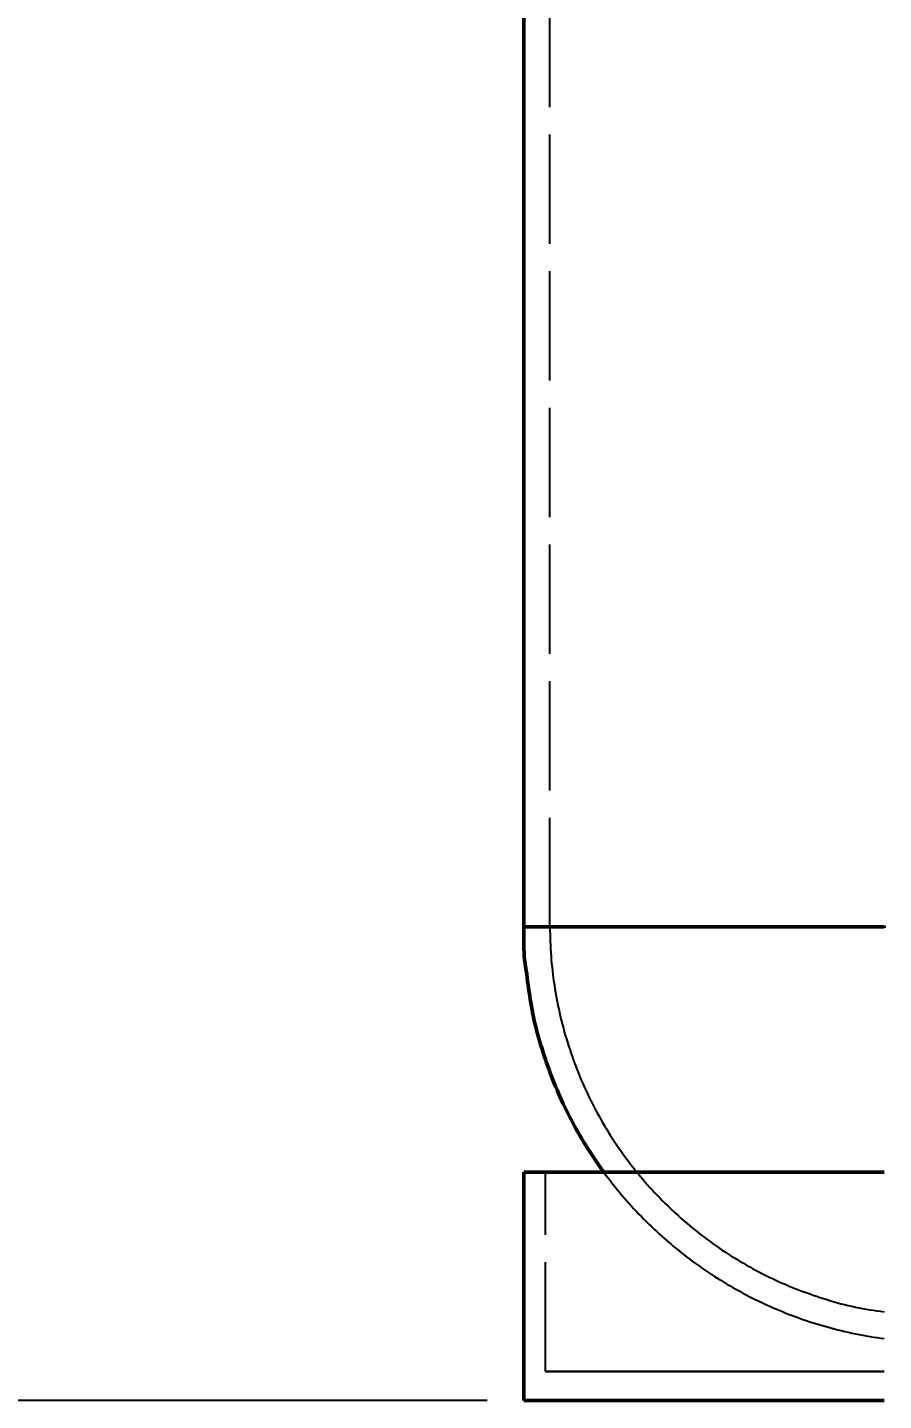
# Model space of a CAD drawing. Header units: millimetres. Extents: x 0 to 420, y 0 to 297.
# Drawn here: x 65.17 to 88.68, y 163 to 200.69 of the extents above; entities that cross this region are included whole.
import ezdxf

# ---------------------------------------------------------------- set-up
doc = ezdxf.new("R2010")
doc.units = ezdxf.units.MM
doc.linetypes.add('ISO02-TRAZOS', pattern=[3.75, 3, -0.75])
for name, color, linetype, lineweight in [('01-VISIBLE', 7, 'CONTINUOUS', 50), ('02-OCULTA', 4, 'ISO02-TRAZOS', 25), ('04-COTA', 3, 'CONTINUOUS', 25)]:
    doc.layers.add(name, color=color, linetype=linetype, lineweight=lineweight)
doc.styles.add('ISO3098', font='isocpeur.ttf')
doc.dimstyles.new('FLAMA-ISO', dxfattribs={"dimtxt": 3.5, "dimasz": 3, "dimexe": 2, "dimexo": 1, "dimgap": 1, "dimtad": 1, "dimdec": 1, "dimtxsty": 'ISO3098', "dimcen": 2.5, "dimclrd": 3, "dimclre": 3, "dimclrt": 3, "dimazin": 3, "dimtfac": 1, "dimtmove": 0, "dimatfit": 3, "dimlwd": 25, "dimlwe": 25})

msp = doc.modelspace()

# ---------------------------------------------------------------- linework, layer by layer
at = {"layer": '01-VISIBLE'}
for p, q in [((78.8, 176), (78.8, 236.32)), ((78.8, 163), (78.8, 169.27))]:
    msp.add_line(p, q, dxfattribs=at)
for points in [[(78.8, 176), (78.9, 176), (79, 176), (79.1, 176), (79.2, 176), (79.3, 176), (79.4, 176), (79.5, 176), (79.6, 176), (79.7, 176), (79.8, 176), (79.9, 176), (80, 176), (80.1, 176), (80.2, 176), (80.3, 176), (80.4, 176), (80.5, 176), (80.6, 176), (80.7, 176), (80.8, 176), (80.9, 176), (81, 176), (81.1, 176), (81.2, 176), (81.3, 176), (81.4, 176), (81.5, 176), (81.6, 176), (81.7, 176), (81.8, 176), (81.9, 176), (82, 176), (82.1, 176), (82.2, 176), (82.3, 176), (82.4, 176), (82.5, 176), (82.6, 176), (82.7, 176), (82.8, 176), (82.9, 176), (83, 176), (83.1, 176), (83.2, 176), (83.3, 176), (83.4, 176), (83.5, 176), (83.6, 176), (83.7, 176), (83.8, 176), (83.9, 176), (84, 176), (84.1, 176), (84.2, 176), (84.3, 176), (84.4, 176), (84.5, 176), (84.6, 176), (84.7, 176), (84.8, 176), (84.9, 176), (85, 176), (85.1, 176), (85.2, 176), (85.3, 176), (85.4, 176), (85.5, 176), (85.6, 176), (85.7, 176), (85.8, 176), (85.9, 176), (86, 176), (86.1, 176), (86.2, 176), (86.3, 176), (86.4, 176), (86.5, 176), (86.6, 176), (86.7, 176), (86.8, 176), (86.9, 176), (87, 176), (87.1, 176), (87.2, 176), (87.3, 176), (87.4, 176), (87.5, 176), (87.6, 176), (87.7, 176), (87.8, 176), (87.9, 176), (88, 176), (88.1, 176), (88.2, 176), (88.3, 176), (88.4, 176), (88.5, 176), (88.6, 176), (88.7, 176)], [(78.8, 176), (78.8, 175.9), (78.8, 175.8), (78.801, 175.7), (78.802, 175.6), (78.803, 175.5), (78.805, 175.4), (78.808, 175.3), (78.813, 175.2), (78.821, 175.101), (78.835, 175.002), (78.852, 174.903), (78.867, 174.804), (78.881, 174.705), (78.894, 174.606), (78.908, 174.507), (78.922, 174.408), (78.935, 174.309), (78.95, 174.21), (78.964, 174.111), (78.979, 174.012), (78.995, 173.913), (79.012, 173.815), (79.03, 173.716), (79.049, 173.618), (79.069, 173.52), (79.091, 173.423), (79.114, 173.325), (79.138, 173.228), (79.163, 173.131), (79.189, 173.035), (79.216, 172.939), (79.244, 172.843), (79.273, 172.747), (79.303, 172.652), (79.333, 172.556), (79.365, 172.461), (79.396, 172.366), (79.429, 172.272), (79.462, 172.177), (79.496, 172.083), (79.53, 171.989), (79.565, 171.896), (79.601, 171.803), (79.638, 171.71), (79.676, 171.617), (79.715, 171.525), (79.754, 171.433), (79.795, 171.342), (79.836, 171.25), (79.878, 171.16), (79.921, 171.069), (79.965, 170.979), (80.009, 170.89), (80.055, 170.801), (80.101, 170.712), (80.147, 170.624), (80.195, 170.536), (80.243, 170.448), (80.293, 170.361), (80.342, 170.274), (80.393, 170.188), (80.444, 170.102), (80.497, 170.017), (80.549, 169.932), (80.603, 169.848), (80.657, 169.764), (80.712, 169.68), (80.768, 169.597), (80.825, 169.515), (80.882, 169.433), (80.94, 169.351), (80.998, 169.27)], [(78.8, 169.27), (78.9, 169.27), (79, 169.27), (79.1, 169.27), (79.2, 169.27), (79.3, 169.27), (79.4, 169.27), (79.5, 169.27), (79.6, 169.27), (79.7, 169.27), (79.8, 169.27), (79.9, 169.27), (80, 169.27), (80.1, 169.27), (80.2, 169.27), (80.3, 169.27), (80.4, 169.27), (80.5, 169.27), (80.6, 169.27), (80.7, 169.27), (80.8, 169.27), (80.9, 169.27), (81, 169.27), (81.1, 169.27), (81.2, 169.27), (81.3, 169.27), (81.4, 169.27), (81.5, 169.27), (81.6, 169.27), (81.7, 169.27), (81.8, 169.27), (81.9, 169.27), (82, 169.27), (82.1, 169.27), (82.2, 169.27), (82.3, 169.27), (82.4, 169.27), (82.5, 169.27), (82.6, 169.27), (82.7, 169.27), (82.8, 169.27), (82.9, 169.27), (83, 169.27), (83.1, 169.27), (83.2, 169.27), (83.3, 169.27), (83.4, 169.27), (83.5, 169.27), (83.6, 169.27), (83.7, 169.27), (83.8, 169.27), (83.9, 169.27), (84, 169.27), (84.1, 169.27), (84.2, 169.27), (84.3, 169.27), (84.4, 169.27), (84.5, 169.27), (84.6, 169.27), (84.7, 169.27), (84.8, 169.27), (84.9, 169.27), (85, 169.27), (85.1, 169.27), (85.2, 169.27), (85.3, 169.27), (85.4, 169.27), (85.5, 169.27), (85.6, 169.27), (85.7, 169.27), (85.8, 169.27), (85.9, 169.27), (86, 169.27), (86.1, 169.27), (86.2, 169.27), (86.3, 169.27), (86.4, 169.27), (86.5, 169.27), (86.6, 169.27), (86.7, 169.27), (86.8, 169.27), (86.9, 169.27), (87, 169.27), (87.1, 169.27), (87.2, 169.27), (87.3, 169.27), (87.4, 169.27), (87.5, 169.27), (87.6, 169.27), (87.7, 169.27), (87.8, 169.27), (87.9, 169.27), (88, 169.27), (88.1, 169.27), (88.2, 169.27), (88.3, 169.27), (88.4, 169.27), (88.5, 169.27), (88.6, 169.27), (88.7, 169.27)], [(78.8, 163), (78.9, 163), (79, 163), (79.1, 163), (79.2, 163), (79.3, 163), (79.4, 163), (79.5, 163), (79.6, 163), (79.7, 163), (79.8, 163), (79.9, 163), (80, 163), (80.1, 163), (80.2, 163), (80.3, 163), (80.4, 163), (80.5, 163), (80.6, 163), (80.7, 163), (80.8, 163), (80.9, 163), (81, 163), (81.1, 163), (81.2, 163), (81.3, 163), (81.4, 163), (81.5, 163), (81.6, 163), (81.7, 163), (81.8, 163), (81.9, 163), (82, 163), (82.1, 163), (82.2, 163), (82.3, 163), (82.4, 163), (82.5, 163), (82.6, 163), (82.7, 163), (82.8, 163), (82.9, 163), (83, 163), (83.1, 163), (83.2, 163), (83.3, 163), (83.4, 163), (83.5, 163), (83.6, 163), (83.7, 163), (83.8, 163), (83.9, 163), (84, 163), (84.1, 163), (84.2, 163), (84.3, 163), (84.4, 163), (84.5, 163), (84.6, 163), (84.7, 163), (84.8, 163), (84.9, 163), (85, 163), (85.1, 163), (85.2, 163), (85.3, 163), (85.4, 163), (85.5, 163), (85.6, 163), (85.7, 163), (85.8, 163), (85.9, 163), (86, 163), (86.1, 163), (86.2, 163), (86.3, 163), (86.4, 163), (86.5, 163), (86.6, 163), (86.7, 163), (86.8, 163), (86.9, 163), (87, 163), (87.1, 163), (87.2, 163), (87.3, 163), (87.4, 163), (87.5, 163), (87.6, 163), (87.7, 163), (87.8, 163), (87.9, 163), (88, 163), (88.1, 163), (88.2, 163), (88.3, 163), (88.4, 163), (88.5, 163), (88.6, 163), (88.7, 163)]]:
    msp.add_lwpolyline(points, dxfattribs=at)
at = {"layer": '02-OCULTA'}
for p, q in [((79.52, 176), (79.52, 236.32)), ((79.4, 163.8), (79.4, 169.27))]:
    msp.add_line(p, q, dxfattribs=at)
for points in [[(88.7, 176), (88.6, 176), (88.5, 176), (88.4, 176), (88.3, 176), (88.2, 176), (88.1, 176), (88, 176), (87.9, 176), (87.8, 176), (87.7, 176), (87.6, 176), (87.5, 176), (87.4, 176), (87.3, 176), (87.2, 176), (87.1, 176), (87, 176), (86.9, 176), (86.8, 176), (86.7, 176), (86.6, 176), (86.5, 176), (86.4, 176), (86.3, 176), (86.2, 176), (86.1, 176), (86, 176), (85.9, 176), (85.8, 176), (85.7, 176), (85.6, 176), (85.5, 176), (85.4, 176), (85.3, 176), (85.2, 176), (85.1, 176), (85, 176), (84.9, 176), (84.8, 176), (84.7, 176), (84.6, 176), (84.5, 176), (84.4, 176), (84.3, 176), (84.2, 176), (84.1, 176), (84, 176), (83.9, 176), (83.8, 176), (83.7, 176), (83.6, 176), (83.5, 176), (83.4, 176), (83.3, 176), (83.2, 176), (83.1, 176), (83, 176), (82.9, 176), (82.8, 176), (82.7, 176), (82.6, 176), (82.5, 176), (82.4, 176), (82.3, 176), (82.2, 176), (82.1, 176), (82, 176), (81.9, 176), (81.8, 176), (81.7, 176), (81.6, 176), (81.5, 176), (81.4, 176), (81.3, 176), (81.2, 176), (81.1, 176), (81, 176), (80.9, 176), (80.8, 176), (80.7, 176), (80.6, 176), (80.5, 176), (80.4, 176), (80.3, 176), (80.2, 176), (80.1, 176), (80, 176), (79.9, 176), (79.8, 176), (79.7, 176), (79.6, 176), (79.5, 176), (79.4, 176), (79.3, 176), (79.2, 176), (79.1, 176), (79, 176), (78.9, 176), (78.8, 176)], [(88.746, 176), (88.646, 176), (88.545, 176), (88.445, 176), (88.345, 176), (88.245, 176), (88.144, 176), (88.044, 176), (87.944, 176), (87.843, 176), (87.743, 176), (87.643, 176), (87.543, 176), (87.442, 176), (87.342, 176), (87.242, 176), (87.141, 176), (87.041, 176), (86.941, 176), (86.841, 176), (86.74, 176), (86.64, 176), (86.54, 176), (86.439, 176), (86.339, 176), (86.239, 176), (86.139, 176), (86.038, 176), (85.938, 176), (85.838, 176), (85.737, 176), (85.637, 176), (85.537, 176), (85.437, 176), (85.336, 176), (85.236, 176), (85.136, 176), (85.035, 176), (84.935, 176), (84.835, 176), (84.735, 176), (84.634, 176), (84.534, 176), (84.434, 176), (84.334, 176), (84.233, 176), (84.133, 176), (84.033, 176), (83.932, 176), (83.832, 176), (83.732, 176), (83.632, 176), (83.531, 176), (83.431, 176), (83.331, 176), (83.23, 176), (83.13, 176), (83.03, 176), (82.93, 176), (82.829, 176), (82.729, 176), (82.629, 176), (82.528, 176), (82.428, 176), (82.328, 176), (82.228, 176), (82.127, 176), (82.027, 176), (81.927, 176), (81.826, 176), (81.726, 176), (81.626, 176), (81.526, 176), (81.425, 176), (81.325, 176), (81.225, 176), (81.125, 176), (81.024, 176), (80.924, 176), (80.824, 176), (80.723, 176), (80.623, 176), (80.523, 176), (80.423, 176), (80.322, 176), (80.222, 176), (80.122, 176), (80.021, 176), (79.921, 176), (79.821, 176), (79.721, 176), (79.62, 176), (79.52, 176)], [(79.52, 176), (79.62, 176), (79.721, 176), (79.821, 176), (79.921, 176), (80.021, 176), (80.122, 176), (80.222, 176), (80.322, 176), (80.423, 176), (80.523, 176), (80.623, 176), (80.723, 176), (80.824, 176), (80.924, 176), (81.024, 176), (81.125, 176), (81.225, 176), (81.325, 176), (81.425, 176), (81.526, 176), (81.626, 176), (81.726, 176), (81.826, 176), (81.927, 176), (82.027, 176), (82.127, 176), (82.228, 176), (82.328, 176), (82.428, 176), (82.528, 176), (82.629, 176), (82.729, 176), (82.829, 176), (82.93, 176), (83.03, 176), (83.13, 176), (83.23, 176), (83.331, 176), (83.431, 176), (83.531, 176), (83.632, 176), (83.732, 176), (83.832, 176), (83.932, 176), (84.033, 176), (84.133, 176), (84.233, 176), (84.334, 176), (84.434, 176), (84.534, 176), (84.634, 176), (84.735, 176), (84.835, 176), (84.935, 176), (85.035, 176), (85.136, 176), (85.236, 176), (85.336, 176), (85.437, 176), (85.537, 176), (85.637, 176), (85.737, 176), (85.838, 176), (85.938, 176), (86.038, 176), (86.139, 176), (86.239, 176), (86.339, 176), (86.439, 176), (86.54, 176), (86.64, 176), (86.74, 176), (86.841, 176), (86.941, 176), (87.041, 176), (87.141, 176), (87.242, 176), (87.342, 176), (87.442, 176), (87.543, 176), (87.643, 176), (87.743, 176), (87.843, 176), (87.944, 176), (88.044, 176), (88.144, 176), (88.245, 176), (88.345, 176), (88.445, 176), (88.545, 176), (88.646, 176), (88.746, 176)], [(79.52, 176), (79.52, 175.9), (79.522, 175.799), (79.524, 175.699), (79.528, 175.598), (79.532, 175.498), (79.537, 175.398), (79.543, 175.297), (79.55, 175.197), (79.558, 175.097), (79.567, 174.997), (79.577, 174.897), (79.588, 174.797), (79.6, 174.697), (79.613, 174.598), (79.626, 174.498), (79.641, 174.399), (79.656, 174.3), (79.673, 174.2), (79.69, 174.102), (79.708, 174.003), (79.728, 173.904), (79.748, 173.806), (79.769, 173.708), (79.791, 173.61), (79.814, 173.512), (79.838, 173.414), (79.863, 173.317), (79.888, 173.22), (79.915, 173.123), (79.942, 173.026), (79.971, 172.93), (80, 172.834), (80.03, 172.738), (80.062, 172.642), (80.094, 172.547), (80.127, 172.452), (80.16, 172.358), (80.195, 172.263), (80.231, 172.169), (80.267, 172.076), (80.304, 171.983), (80.343, 171.89), (80.382, 171.797), (80.422, 171.705), (80.463, 171.613), (80.504, 171.522), (80.547, 171.431), (80.59, 171.34), (80.635, 171.25), (80.68, 171.16), (80.726, 171.071), (80.772, 170.982), (80.82, 170.894), (80.868, 170.806), (80.918, 170.718), (80.968, 170.631), (81.019, 170.544), (81.07, 170.458), (81.123, 170.373), (81.176, 170.287), (81.23, 170.203), (81.285, 170.119), (81.341, 170.035), (81.398, 169.952), (81.455, 169.869), (81.513, 169.787), (81.572, 169.706), (81.631, 169.625), (81.692, 169.545), (81.753, 169.465), (81.815, 169.386), (81.877, 169.307), (81.941, 169.229), (82.005, 169.152), (82.069, 169.075), (82.135, 168.999), (82.201, 168.923), (82.268, 168.849), (82.336, 168.774), (82.404, 168.701), (82.473, 168.628), (82.543, 168.555), (82.613, 168.483), (82.684, 168.412), (82.756, 168.342), (82.828, 168.272), (82.901, 168.203), (82.975, 168.135), (83.049, 168.067), (83.124, 168.001), (83.2, 167.934), (83.276, 167.869), (83.353, 167.804), (83.43, 167.74), (83.508, 167.677), (83.587, 167.614), (83.666, 167.552), (83.746, 167.491), (83.826, 167.431), (83.907, 167.371), (83.988, 167.312), (84.07, 167.254), (84.153, 167.197), (84.236, 167.141), (84.319, 167.085), (84.404, 167.03), (84.488, 166.976), (84.573, 166.923), (84.659, 166.87), (84.745, 166.819), (84.832, 166.768), (84.919, 166.717), (85.006, 166.668), (85.094, 166.62), (85.183, 166.572), (85.272, 166.525), (85.361, 166.479), (85.451, 166.434), (85.541, 166.39), (85.631, 166.346), (85.722, 166.304), (85.814, 166.262), (85.906, 166.221), (85.998, 166.181), (86.09, 166.142), (86.184, 166.104), (86.277, 166.067), (86.371, 166.031), (86.465, 165.996), (86.559, 165.962), (86.654, 165.928), (86.749, 165.895), (86.844, 165.863), (86.939, 165.831), (87.035, 165.801), (87.131, 165.77), (87.227, 165.741), (87.323, 165.713), (87.42, 165.685), (87.517, 165.659), (87.614, 165.634), (87.712, 165.61), (87.809, 165.587), (87.908, 165.566), (88.006, 165.546), (88.105, 165.528), (88.204, 165.51), (88.303, 165.494), (88.402, 165.478), (88.502, 165.464), (88.601, 165.449), (88.7, 165.435)], [(88.7, 169.27), (88.6, 169.27), (88.5, 169.27), (88.4, 169.27), (88.3, 169.27), (88.2, 169.27), (88.1, 169.27), (88, 169.27), (87.9, 169.27), (87.8, 169.27), (87.7, 169.27), (87.6, 169.27), (87.5, 169.27), (87.4, 169.27), (87.3, 169.27), (87.2, 169.27), (87.1, 169.27), (87, 169.27), (86.9, 169.27), (86.8, 169.27), (86.7, 169.27), (86.6, 169.27), (86.5, 169.27), (86.4, 169.27), (86.3, 169.27), (86.2, 169.27), (86.1, 169.27), (86, 169.27), (85.9, 169.27), (85.8, 169.27), (85.7, 169.27), (85.6, 169.27), (85.5, 169.27), (85.4, 169.27), (85.3, 169.27), (85.2, 169.27), (85.1, 169.27), (85, 169.27), (84.9, 169.27), (84.8, 169.27), (84.7, 169.27), (84.6, 169.27), (84.5, 169.27), (84.4, 169.27), (84.3, 169.27), (84.2, 169.27), (84.1, 169.27), (84, 169.27), (83.9, 169.27), (83.8, 169.27), (83.7, 169.27), (83.6, 169.27), (83.5, 169.27), (83.4, 169.27), (83.3, 169.27), (83.2, 169.27), (83.1, 169.27), (83, 169.27), (82.9, 169.27), (82.8, 169.27), (82.7, 169.27), (82.6, 169.27), (82.5, 169.27), (82.4, 169.27), (82.3, 169.27), (82.2, 169.27), (82.1, 169.27), (82, 169.27), (81.9, 169.27), (81.8, 169.27), (81.7, 169.27), (81.6, 169.27), (81.5, 169.27), (81.4, 169.27), (81.3, 169.27), (81.2, 169.27), (81.1, 169.27), (81, 169.27), (80.9, 169.27), (80.8, 169.27), (80.7, 169.27), (80.6, 169.27), (80.5, 169.27), (80.4, 169.27), (80.3, 169.27), (80.2, 169.27), (80.1, 169.27), (80, 169.27), (79.9, 169.27), (79.8, 169.27), (79.7, 169.27), (79.6, 169.27), (79.5, 169.27), (79.4, 169.27), (79.3, 169.27), (79.2, 169.27), (79.1, 169.27), (79, 169.27), (78.9, 169.27), (78.8, 169.27)], [(88.7, 169.27), (88.6, 169.27), (88.5, 169.27), (88.4, 169.27), (88.3, 169.27), (88.2, 169.27), (88.1, 169.27), (88, 169.27), (87.9, 169.27), (87.8, 169.27), (87.7, 169.27), (87.6, 169.27), (87.5, 169.27), (87.4, 169.27), (87.3, 169.27), (87.2, 169.27), (87.1, 169.27), (87, 169.27), (86.9, 169.27), (86.8, 169.27), (86.7, 169.27), (86.6, 169.27), (86.5, 169.27), (86.4, 169.27), (86.3, 169.27), (86.2, 169.27), (86.1, 169.27), (86, 169.27), (85.9, 169.27), (85.8, 169.27), (85.7, 169.27), (85.6, 169.27), (85.5, 169.27), (85.4, 169.27), (85.3, 169.27), (85.2, 169.27), (85.1, 169.27), (85, 169.27), (84.9, 169.27), (84.8, 169.27), (84.7, 169.27), (84.6, 169.27), (84.5, 169.27), (84.4, 169.27), (84.3, 169.27), (84.2, 169.27), (84.1, 169.27), (84, 169.27), (83.9, 169.27), (83.8, 169.27), (83.7, 169.27), (83.6, 169.27), (83.5, 169.27), (83.4, 169.27), (83.3, 169.27), (83.2, 169.27), (83.1, 169.27), (83, 169.27), (82.9, 169.27), (82.8, 169.27), (82.7, 169.27), (82.6, 169.27), (82.5, 169.27), (82.4, 169.27), (82.3, 169.27), (82.2, 169.27), (82.1, 169.27), (82, 169.27), (81.9, 169.27), (81.8, 169.27), (81.7, 169.27), (81.6, 169.27), (81.5, 169.27), (81.4, 169.27), (81.3, 169.27), (81.2, 169.27), (81.1, 169.27), (81, 169.27), (80.9, 169.27), (80.8, 169.27), (80.7, 169.27), (80.6, 169.27), (80.5, 169.27), (80.4, 169.27), (80.3, 169.27), (80.2, 169.27), (80.1, 169.27), (80, 169.27), (79.9, 169.27), (79.8, 169.27), (79.7, 169.27), (79.6, 169.27), (79.5, 169.27), (79.4, 169.27)], [(79.4, 169.27), (79.5, 169.27), (79.6, 169.27), (79.7, 169.27), (79.8, 169.27), (79.9, 169.27), (80, 169.27), (80.1, 169.27), (80.2, 169.27), (80.3, 169.27), (80.4, 169.27), (80.5, 169.27), (80.6, 169.27), (80.7, 169.27), (80.8, 169.27), (80.9, 169.27), (81, 169.27), (81.1, 169.27), (81.2, 169.27), (81.3, 169.27), (81.4, 169.27), (81.5, 169.27), (81.6, 169.27), (81.7, 169.27), (81.8, 169.27), (81.9, 169.27), (82, 169.27), (82.1, 169.27), (82.2, 169.27), (82.3, 169.27), (82.4, 169.27), (82.5, 169.27), (82.6, 169.27), (82.7, 169.27), (82.8, 169.27), (82.9, 169.27), (83, 169.27), (83.1, 169.27), (83.2, 169.27), (83.3, 169.27), (83.4, 169.27), (83.5, 169.27), (83.6, 169.27), (83.7, 169.27), (83.8, 169.27), (83.9, 169.27), (84, 169.27), (84.1, 169.27), (84.2, 169.27), (84.3, 169.27), (84.4, 169.27), (84.5, 169.27), (84.6, 169.27), (84.7, 169.27), (84.8, 169.27), (84.9, 169.27), (85, 169.27), (85.1, 169.27), (85.2, 169.27), (85.3, 169.27), (85.4, 169.27), (85.5, 169.27), (85.6, 169.27), (85.7, 169.27), (85.8, 169.27), (85.9, 169.27), (86, 169.27), (86.1, 169.27), (86.2, 169.27), (86.3, 169.27), (86.4, 169.27), (86.5, 169.27), (86.6, 169.27), (86.7, 169.27), (86.8, 169.27), (86.9, 169.27), (87, 169.27), (87.1, 169.27), (87.2, 169.27), (87.3, 169.27), (87.4, 169.27), (87.5, 169.27), (87.6, 169.27), (87.7, 169.27), (87.8, 169.27), (87.9, 169.27), (88, 169.27), (88.1, 169.27), (88.2, 169.27), (88.3, 169.27), (88.4, 169.27), (88.5, 169.27), (88.6, 169.27), (88.7, 169.27)], [(80.998, 169.27), (81.058, 169.19), (81.118, 169.11), (81.179, 169.03), (81.24, 168.951), (81.303, 168.873), (81.366, 168.795), (81.429, 168.718), (81.493, 168.641), (81.558, 168.565), (81.624, 168.489), (81.69, 168.414), (81.757, 168.34), (81.825, 168.266), (81.893, 168.193), (81.962, 168.12), (82.031, 168.048), (82.101, 167.977), (82.172, 167.906), (82.244, 167.836), (82.315, 167.766), (82.388, 167.698), (82.461, 167.629), (82.535, 167.562), (82.609, 167.495), (82.684, 167.428), (82.76, 167.363), (82.836, 167.298), (82.913, 167.233), (82.99, 167.17), (83.068, 167.107), (83.146, 167.045), (83.225, 166.983), (83.304, 166.922), (83.384, 166.862), (83.465, 166.803), (83.546, 166.744), (83.627, 166.686), (83.709, 166.628), (83.792, 166.572), (83.875, 166.516), (83.958, 166.461), (84.042, 166.406), (84.127, 166.353), (84.212, 166.3), (84.297, 166.247), (84.383, 166.196), (84.469, 166.145), (84.556, 166.095), (84.643, 166.046), (84.731, 165.998), (84.819, 165.95), (84.907, 165.903), (84.996, 165.857), (85.085, 165.812), (85.175, 165.767), (85.265, 165.724), (85.355, 165.681), (85.446, 165.639), (85.537, 165.597), (85.629, 165.557), (85.721, 165.517), (85.813, 165.478), (85.905, 165.44), (85.998, 165.403), (86.091, 165.366), (86.185, 165.331), (86.279, 165.296), (86.373, 165.262), (86.467, 165.229), (86.562, 165.196), (86.657, 165.165), (86.752, 165.134), (86.848, 165.104), (86.944, 165.075), (87.04, 165.047), (87.136, 165.02), (87.232, 164.993), (87.329, 164.968), (87.426, 164.943), (87.523, 164.919), (87.621, 164.896), (87.718, 164.874), (87.816, 164.852), (87.914, 164.832), (88.012, 164.812), (88.11, 164.793), (88.209, 164.775), (88.307, 164.758), (88.406, 164.742), (88.505, 164.727), (88.604, 164.712), (88.703, 164.699)], [(88.7, 163.8), (88.6, 163.8), (88.5, 163.8), (88.4, 163.8), (88.3, 163.8), (88.2, 163.8), (88.1, 163.8), (88, 163.8), (87.9, 163.8), (87.8, 163.8), (87.7, 163.8), (87.6, 163.8), (87.5, 163.8), (87.4, 163.8), (87.3, 163.8), (87.2, 163.8), (87.1, 163.8), (87, 163.8), (86.9, 163.8), (86.8, 163.8), (86.7, 163.8), (86.6, 163.8), (86.5, 163.8), (86.4, 163.8), (86.3, 163.8), (86.2, 163.8), (86.1, 163.8), (86, 163.8), (85.9, 163.8), (85.8, 163.8), (85.7, 163.8), (85.6, 163.8), (85.5, 163.8), (85.4, 163.8), (85.3, 163.8), (85.2, 163.8), (85.1, 163.8), (85, 163.8), (84.9, 163.8), (84.8, 163.8), (84.7, 163.8), (84.6, 163.8), (84.5, 163.8), (84.4, 163.8), (84.3, 163.8), (84.2, 163.8), (84.1, 163.8), (84, 163.8), (83.9, 163.8), (83.8, 163.8), (83.7, 163.8), (83.6, 163.8), (83.5, 163.8), (83.4, 163.8), (83.3, 163.8), (83.2, 163.8), (83.1, 163.8), (83, 163.8), (82.9, 163.8), (82.8, 163.8), (82.7, 163.8), (82.6, 163.8), (82.5, 163.8), (82.4, 163.8), (82.3, 163.8), (82.2, 163.8), (82.1, 163.8), (82, 163.8), (81.9, 163.8), (81.8, 163.8), (81.7, 163.8), (81.6, 163.8), (81.5, 163.8), (81.4, 163.8), (81.3, 163.8), (81.2, 163.8), (81.1, 163.8), (81, 163.8), (80.9, 163.8), (80.8, 163.8), (80.7, 163.8), (80.6, 163.8), (80.5, 163.8), (80.4, 163.8), (80.3, 163.8), (80.2, 163.8), (80.1, 163.8), (80, 163.8), (79.9, 163.8), (79.8, 163.8), (79.7, 163.8), (79.6, 163.8), (79.5, 163.8), (79.4, 163.8)], [(79.4, 163.8), (79.5, 163.8), (79.6, 163.8), (79.7, 163.8), (79.8, 163.8), (79.9, 163.8), (80, 163.8), (80.1, 163.8), (80.2, 163.8), (80.3, 163.8), (80.4, 163.8), (80.5, 163.8), (80.6, 163.8), (80.7, 163.8), (80.8, 163.8), (80.9, 163.8), (81, 163.8), (81.1, 163.8), (81.2, 163.8), (81.3, 163.8), (81.4, 163.8), (81.5, 163.8), (81.6, 163.8), (81.7, 163.8), (81.8, 163.8), (81.9, 163.8), (82, 163.8), (82.1, 163.8), (82.2, 163.8), (82.3, 163.8), (82.4, 163.8), (82.5, 163.8), (82.6, 163.8), (82.7, 163.8), (82.8, 163.8), (82.9, 163.8), (83, 163.8), (83.1, 163.8), (83.2, 163.8), (83.3, 163.8), (83.4, 163.8), (83.5, 163.8), (83.6, 163.8), (83.7, 163.8), (83.8, 163.8), (83.9, 163.8), (84, 163.8), (84.1, 163.8), (84.2, 163.8), (84.3, 163.8), (84.4, 163.8), (84.5, 163.8), (84.6, 163.8), (84.7, 163.8), (84.8, 163.8), (84.9, 163.8), (85, 163.8), (85.1, 163.8), (85.2, 163.8), (85.3, 163.8), (85.4, 163.8), (85.5, 163.8), (85.6, 163.8), (85.7, 163.8), (85.8, 163.8), (85.9, 163.8), (86, 163.8), (86.1, 163.8), (86.2, 163.8), (86.3, 163.8), (86.4, 163.8), (86.5, 163.8), (86.6, 163.8), (86.7, 163.8), (86.8, 163.8), (86.9, 163.8), (87, 163.8), (87.1, 163.8), (87.2, 163.8), (87.3, 163.8), (87.4, 163.8), (87.5, 163.8), (87.6, 163.8), (87.7, 163.8), (87.8, 163.8), (87.9, 163.8), (88, 163.8), (88.1, 163.8), (88.2, 163.8), (88.3, 163.8), (88.4, 163.8), (88.5, 163.8), (88.6, 163.8), (88.7, 163.8)], [(88.7, 163), (88.6, 163), (88.5, 163), (88.4, 163), (88.3, 163), (88.2, 163), (88.1, 163), (88, 163), (87.9, 163), (87.8, 163), (87.7, 163), (87.6, 163), (87.5, 163), (87.4, 163), (87.3, 163), (87.2, 163), (87.1, 163), (87, 163), (86.9, 163), (86.8, 163), (86.7, 163), (86.6, 163), (86.5, 163), (86.4, 163), (86.3, 163), (86.2, 163), (86.1, 163), (86, 163), (85.9, 163), (85.8, 163), (85.7, 163), (85.6, 163), (85.5, 163), (85.4, 163), (85.3, 163), (85.2, 163), (85.1, 163), (85, 163), (84.9, 163), (84.8, 163), (84.7, 163), (84.6, 163), (84.5, 163), (84.4, 163), (84.3, 163), (84.2, 163), (84.1, 163), (84, 163), (83.9, 163), (83.8, 163), (83.7, 163), (83.6, 163), (83.5, 163), (83.4, 163), (83.3, 163), (83.2, 163), (83.1, 163), (83, 163), (82.9, 163), (82.8, 163), (82.7, 163), (82.6, 163), (82.5, 163), (82.4, 163), (82.3, 163), (82.2, 163), (82.1, 163), (82, 163), (81.9, 163), (81.8, 163), (81.7, 163), (81.6, 163), (81.5, 163), (81.4, 163), (81.3, 163), (81.2, 163), (81.1, 163), (81, 163), (80.9, 163), (80.8, 163), (80.7, 163), (80.6, 163), (80.5, 163), (80.4, 163), (80.3, 163), (80.2, 163), (80.1, 163), (80, 163), (79.9, 163), (79.8, 163), (79.7, 163), (79.6, 163), (79.5, 163), (79.4, 163), (79.3, 163), (79.2, 163), (79.1, 163), (79, 163), (78.9, 163), (78.8, 163)]]:
    msp.add_lwpolyline(points, dxfattribs=at)

# ---------------------------------------------------------------- dimensions: what is measured, and where the dimension line sits
at = {"layer": '04-COTA'}
msp.add_linear_dim(base=(53, 163), p1=(78.8, 163), p2=(87.2, 246.847), angle=90, dimstyle='FLAMA-ISO', override={"dimlfac": 5}, dxfattribs=at).render()

doc.saveas('drawing.dxf')
